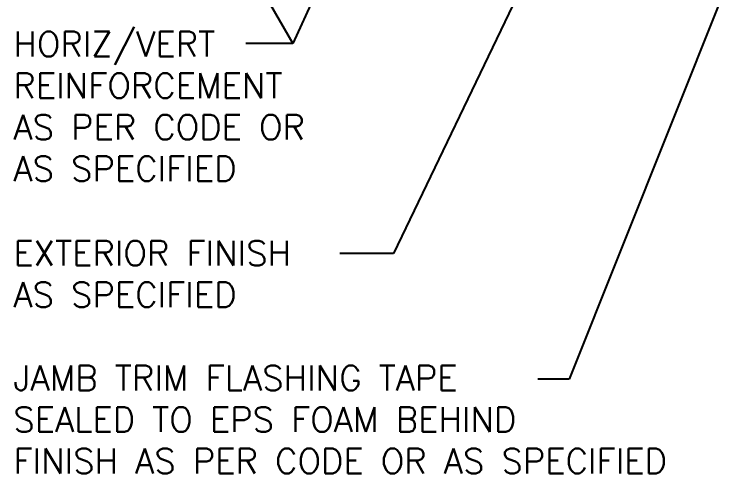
# Model space of a CAD drawing. Header units: inches. Extents: x 47.3 to 95.3, y 146.1 to 211.2.
# Drawn here: x 47.32 to 69.14, y 171.6 to 185.42 of the extents above; entities that cross this region are included whole.
import ezdxf

# ---------------------------------------------------------------- set-up
doc = ezdxf.new("R2010")
doc.units = ezdxf.units.IN
doc.header["$LTSCALE"] = 0.5
doc.header["$MEASUREMENT"] = 0
doc.layers.add('TEXT', color=4, linetype='Continuous')
doc.styles.add('DIM', font='romans.shx', dxfattribs={"width": 0.7})
doc.styles.add('ROMANS', font='romans.shx', dxfattribs={"height": 0.75})
doc.dimstyles.new('ext_12', dxfattribs={"dimscale": 12, "dimtxt": 0.075, "dimasz": 0.09375, "dimexe": 0.09375, "dimexo": 0.0625, "dimgap": 0.0625, "dimtad": 1, "dimdec": 1, "dimzin": 2, "dimdsep": 46, "dimlunit": 4, "dimtxsty": 'DIM', "dimcen": 0.09, "dimdle": 0.09375, "dimclrt": 4, "dimadec": 0, "dimazin": 0, "dimtfac": 1, "dimtdec": 1, "dimtmove": 2, "dimatfit": 3, "dimfxl": 0, "dimfrac": 2, "dimtolj": 1, "dimtzin": 0, "dimarcsym": 0})

msp = doc.modelspace()

# ---------------------------------------------------------------- texts
at = {"layer": 'TEXT', "char_height": 0.75, "width": 25.899379931, "attachment_point": 4, "style": 'ROMANS'}
for s, insert in [('HORIZ/VERT \\PREINFORCEMENT \\PAS PER CODE OR \\PAS SPECIFIED', (47.2867654, 182.6584401)), ('EXTERIOR FINISH \\PAS SPECIFIED', (47.2867654, 177.611998)), ('JAMB TRIM FLASHING TAPE \\PSEALED TO EPS FOAM BEHIND \\PFINISH AS PER CODE OR AS SPECIFIED', (47.2867654, 173.2282964))]:
    msp.add_mtext(s, dxfattribs=dict(at, insert=insert))

# ---------------------------------------------------------------- leaders
at = {"layer": 'TEXT'}
for points in [[(60.2615451, 194.5992884), (55.6992124, 184.5486922), (54.2819516, 184.5486922)], [(50.9015103, 192.8445925), (55.6992124, 184.5486922)], [(69.1406333, 187.2994323), (64.0097298, 174.4395209), (63.0661352, 174.4395209)], [(62.8227761, 186.7634859), (58.7274384, 178.2285448), (57.1148993, 178.2285448)]]:
    msp.add_leader(points, dimstyle='ext_12', override={"dimgap": 0.0625, "dimtad": 0}, dxfattribs=at)

doc.saveas('drawing.dxf')
